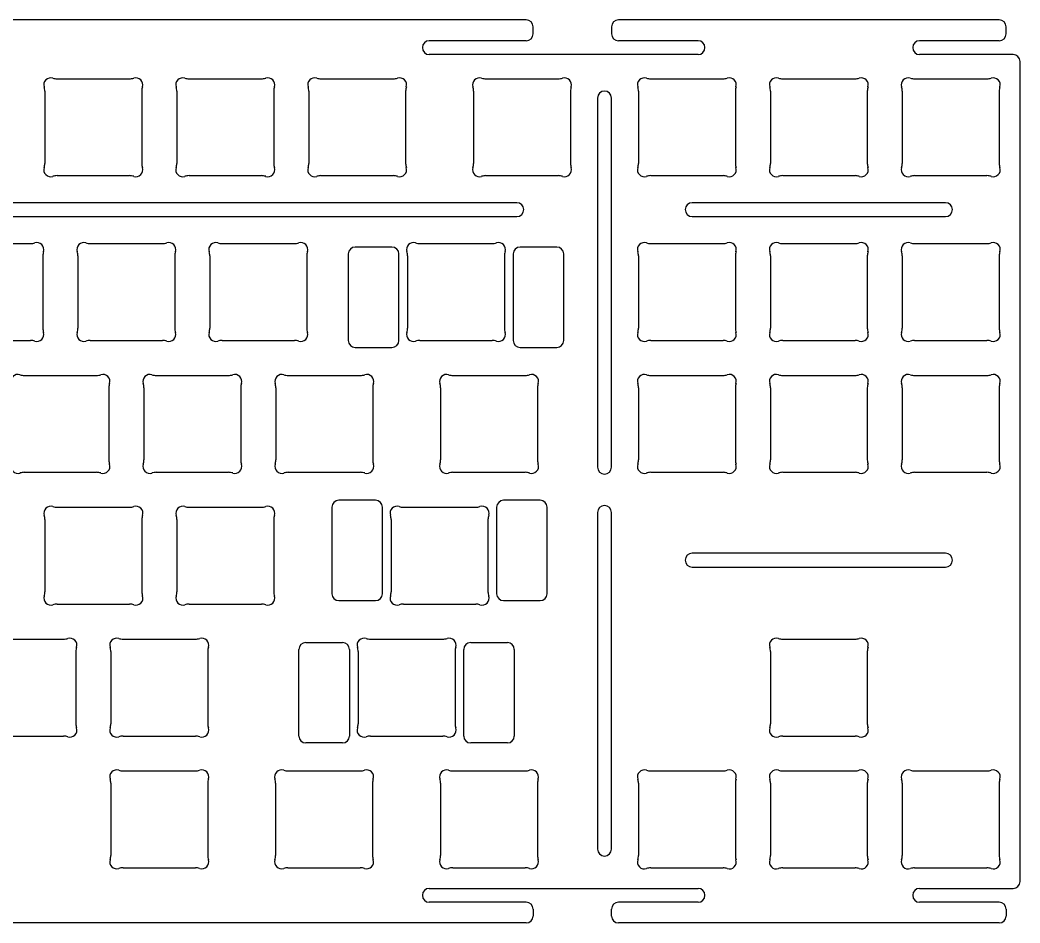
# Model space of a CAD drawing. Header units: millimetres. Extents: x 961 to 1309, y -100 to 78.
# Drawn here: x 1165.1 to 1309.5, y -99.8 to 30.7 of the extents above; entities that cross this region are included whole.
import ezdxf

# ---------------------------------------------------------------- set-up
doc = ezdxf.new("R2010")
doc.units = ezdxf.units.MM
doc.header["$LTSCALE"] = 23.1
doc.layers.get('0').update_dxf_attribs({"linetype": 'CONTINUOUS'})
doc.layers.add('SUIT-00-06_PBL1', color=7, linetype='CONTINUOUS')

msp = doc.modelspace()

# ---------------------------------------------------------------- linework, layer by layer
for p, q in [((1170.44, 22.16), (1180.89, 22.16)), ((1189.5, 22.16), (1199.95, 22.16)), ((1208.55, 22.16), (1219, 22.16)), ((1232.37, 22.16), (1242.81, 22.16)), ((1256.17, 22.16), (1266.61, 22.16)), ((1275.23, 22.16), (1285.67, 22.16)), ((1294.28, 22.16), (1304.72, 22.16)), ((1168.67, 20.38), (1168.67, 9.94)), ((1182.67, 20.38), (1182.67, 9.94)), ((1187.73, 20.38), (1187.73, 9.94)), ((1201.73, 20.38), (1201.73, 9.94)), ((1206.78, 20.38), (1206.78, 9.94)), ((1220.78, 20.38), (1220.78, 9.94)), ((1230.59, 20.38), (1230.59, 9.94)), ((1244.59, 20.38), (1244.59, 9.94)), ((1254.39, 20.38), (1254.39, 9.94)), ((1268.39, 20.38), (1268.39, 9.94)), ((1273.45, 20.38), (1273.45, 9.94)), ((1287.45, 20.38), (1287.45, 9.94)), ((1292.5, 20.38), (1292.5, 9.94)), ((1306.5, 20.38), (1306.5, 9.94)), ((1170.44, 8.16), (1180.89, 8.16)), ((1189.5, 8.16), (1199.95, 8.16)), ((1208.55, 8.16), (1219, 8.16)), ((1232.37, 8.16), (1242.81, 8.16)), ((1256.17, 8.16), (1266.61, 8.16)), ((1275.23, 8.16), (1285.67, 8.16)), ((1294.28, 8.16), (1304.72, 8.16)), ((1156.17, -1.66), (1166.61, -1.66)), ((1175.22, -1.66), (1185.66, -1.66)), ((1194.28, -1.66), (1204.72, -1.66)), ((1222.83, -1.66), (1233.27, -1.66)), ((1256.17, -1.66), (1266.61, -1.66)), ((1275.23, -1.66), (1285.67, -1.66)), ((1294.28, -1.66), (1304.72, -1.66)), ((1168.39, -3.44), (1168.39, -13.88)), ((1173.44, -3.44), (1173.44, -13.88)), ((1187.44, -3.44), (1187.44, -13.88)), ((1192.5, -3.44), (1192.5, -13.88)), ((1206.5, -3.44), (1206.5, -13.88)), ((1221.05, -3.44), (1221.05, -13.88)), ((1235.05, -3.44), (1235.05, -13.88)), ((1254.39, -3.44), (1254.39, -13.88)), ((1268.39, -3.44), (1268.39, -13.88)), ((1273.45, -3.44), (1273.45, -13.88)), ((1287.45, -3.44), (1287.45, -13.88)), ((1292.5, -3.44), (1292.5, -13.88)), ((1306.5, -3.44), (1306.5, -13.88)), ((1156.17, -15.66), (1166.61, -15.66)), ((1175.22, -15.66), (1185.66, -15.66)), ((1194.28, -15.66), (1204.72, -15.66)), ((1222.83, -15.66), (1233.27, -15.66)), ((1256.17, -15.66), (1266.61, -15.66)), ((1275.23, -15.66), (1285.67, -15.66)), ((1294.28, -15.66), (1304.72, -15.66)), ((1165.7, -20.71), (1176.14, -20.71)), ((1184.75, -20.71), (1195.19, -20.71)), ((1203.81, -20.71), (1214.25, -20.71)), ((1227.6, -20.71), (1238.05, -20.71)), ((1256.17, -20.71), (1266.61, -20.71)), ((1275.23, -20.71), (1285.67, -20.71)), ((1294.28, -20.71), (1304.72, -20.71)), ((1177.92, -22.49), (1177.92, -32.93)), ((1182.97, -22.49), (1182.97, -32.93)), ((1196.97, -22.49), (1196.97, -32.93)), ((1202.03, -22.49), (1202.03, -32.93)), ((1216.03, -22.49), (1216.03, -32.93)), ((1225.83, -22.49), (1225.83, -32.93)), ((1239.83, -22.49), (1239.83, -32.93)), ((1254.39, -22.49), (1254.39, -32.93)), ((1268.39, -22.49), (1268.39, -32.93)), ((1273.45, -22.49), (1273.45, -32.93)), ((1287.45, -22.49), (1287.45, -32.93)), ((1292.5, -22.49), (1292.5, -32.93)), ((1306.5, -22.49), (1306.5, -32.93)), ((1165.7, -34.71), (1176.14, -34.71)), ((1184.75, -34.71), (1195.19, -34.71)), ((1203.81, -34.71), (1214.25, -34.71)), ((1227.6, -34.71), (1238.05, -34.71)), ((1256.17, -34.71), (1266.61, -34.71)), ((1275.23, -34.71), (1285.67, -34.71)), ((1294.28, -34.71), (1304.72, -34.71)), ((1170.46, -39.76), (1180.91, -39.76)), ((1189.51, -39.76), (1199.96, -39.76)), ((1220.45, -39.76), (1230.89, -39.76)), ((1168.69, -41.54), (1168.69, -51.98)), ((1182.69, -41.54), (1182.69, -51.98)), ((1187.74, -41.54), (1187.74, -51.98)), ((1201.74, -41.54), (1201.74, -51.98)), ((1218.67, -41.54), (1218.67, -51.98)), ((1232.67, -41.54), (1232.67, -51.98)), ((1170.46, -53.76), (1180.91, -53.76)), ((1189.51, -53.76), (1199.96, -53.76)), ((1220.45, -53.76), (1230.89, -53.76)), ((1160.93, -58.82), (1171.37, -58.82)), ((1179.98, -58.82), (1190.42, -58.82)), ((1215.7, -58.82), (1226.14, -58.82)), ((1275.23, -58.82), (1285.67, -58.82)), ((1173.15, -60.6), (1173.15, -71.04)), ((1178.2, -60.6), (1178.2, -71.04)), ((1192.2, -60.6), (1192.2, -71.04)), ((1213.92, -60.6), (1213.92, -71.04)), ((1227.92, -60.6), (1227.92, -71.04)), ((1273.45, -60.6), (1273.45, -71.04)), ((1287.45, -60.6), (1287.45, -71.04)), ((1160.93, -72.82), (1171.37, -72.82)), ((1179.98, -72.82), (1190.42, -72.82)), ((1215.7, -72.82), (1226.14, -72.82)), ((1275.23, -72.82), (1285.67, -72.82)), ((1179.97, -77.86), (1190.41, -77.86)), ((1203.78, -77.86), (1214.22, -77.86)), ((1227.59, -77.86), (1238.04, -77.86)), ((1256.17, -77.87), (1266.61, -77.87)), ((1275.23, -77.87), (1285.67, -77.87)), ((1294.28, -77.87), (1304.72, -77.87)), ((1178.19, -79.64), (1178.19, -90.08)), ((1192.19, -79.64), (1192.19, -90.08)), ((1202, -79.64), (1202, -90.08)), ((1216, -79.64), (1216, -90.08)), ((1225.82, -79.64), (1225.82, -90.08)), ((1239.82, -79.64), (1239.82, -90.08)), ((1254.39, -79.65), (1254.39, -90.09)), ((1268.39, -79.65), (1268.39, -90.09)), ((1273.45, -79.65), (1273.45, -90.09)), ((1287.45, -79.65), (1287.45, -90.09)), ((1292.5, -79.65), (1292.5, -90.09)), ((1306.5, -79.65), (1306.5, -90.09)), ((1179.97, -91.86), (1190.41, -91.86)), ((1203.78, -91.86), (1214.22, -91.86)), ((1227.59, -91.86), (1238.04, -91.86)), ((1256.17, -91.87), (1266.61, -91.87)), ((1275.23, -91.87), (1285.67, -91.87)), ((1294.28, -91.87), (1304.72, -91.87))]:
    msp.add_line(p, q)
for centre, radius, start, end in [((1224.19, 26.66), 1, 90, 270), ((1263, 26.66), 1, 270, 90), ((1295, 26.66), 1, 90, 270), ((1169.52, 21.3), 1, 72.0237, 197.9763), ((1170.44, 24.16), 2, 252.0237, 270), ((1180.89, 24.16), 2, 270, 287.9763), ((1181.81, 21.3), 1, 342.0237, 107.9763), ((1188.58, 21.3), 1, 72.0237, 197.9763), ((1189.5, 24.16), 2, 252.0237, 270), ((1199.95, 24.16), 2, 270, 287.9763), ((1200.87, 21.3), 1, 342.0237, 107.9763), ((1207.63, 21.3), 1, 72.0237, 197.9763), ((1208.55, 24.16), 2, 252.0237, 270), ((1219, 24.16), 2, 270, 287.9763), ((1219.92, 21.3), 1, 342.0237, 107.9763), ((1231.44, 21.3), 1, 72.0237, 197.9763), ((1232.37, 24.16), 2, 252.0237, 270), ((1242.81, 24.16), 2, 270, 287.9763), ((1243.73, 21.3), 1, 342.0237, 107.9763), ((1255.24, 21.3), 1, 72.0237, 197.9763), ((1256.17, 24.16), 2, 252.0237, 270), ((1266.61, 24.16), 2, 270, 287.9763), ((1267.53, 21.3), 1, 342.0237, 107.9763), ((1274.3, 21.3), 1, 72.0237, 197.9763), ((1275.23, 24.16), 2, 252.0237, 270), ((1285.67, 24.16), 2, 270, 287.9763), ((1286.59, 21.3), 1, 342.0237, 107.9763), ((1293.35, 21.3), 1, 72.0237, 197.9763), ((1294.28, 24.16), 2, 252.0237, 270), ((1304.72, 24.16), 2, 270, 287.9763), ((1305.64, 21.3), 1, 342.0237, 107.9763), ((1166.67, 20.38), 2, 0, 17.9763), ((1184.67, 20.38), 2, 162.0237, 180), ((1185.73, 20.38), 2, 0, 17.9763), ((1203.73, 20.38), 2, 162.0237, 180), ((1204.78, 20.38), 2, 0, 17.9763), ((1222.78, 20.38), 2, 162.0237, 180), ((1228.59, 20.38), 2, 0, 17.9763), ((1246.59, 20.38), 2, 162.0237, 180), ((1249.49, 19.38), 1, 0, 180), ((1252.39, 20.38), 2, 0, 17.9763), ((1270.39, 20.38), 2, 162.0237, 180), ((1271.45, 20.38), 2, 0, 17.9763), ((1289.45, 20.38), 2, 162.0237, 180), ((1290.5, 20.38), 2, 0, 17.9763), ((1308.5, 20.38), 2, 162.0237, 180), ((1169.52, 9.01), 1, 162.0237, 287.9763), ((1166.67, 9.94), 2, 342.0237, 0), ((1181.81, 9.01), 1, 252.0237, 17.9763), ((1184.67, 9.94), 2, 180, 197.9763), ((1188.58, 9.01), 1, 162.0237, 287.9763), ((1185.73, 9.94), 2, 342.0237, 0), ((1200.87, 9.01), 1, 252.0237, 17.9763), ((1203.73, 9.94), 2, 180, 197.9763), ((1207.63, 9.01), 1, 162.0237, 287.9763), ((1204.78, 9.94), 2, 342.0237, 0), ((1219.92, 9.01), 1, 252.0237, 17.9763), ((1222.78, 9.94), 2, 180, 197.9763), ((1231.44, 9.01), 1, 162.0237, 287.9763), ((1228.59, 9.94), 2, 342.0237, 0), ((1243.73, 9.01), 1, 252.0237, 17.9763), ((1246.59, 9.94), 2, 180, 197.9763), ((1255.24, 9.01), 1, 162.0237, 287.9763), ((1252.39, 9.94), 2, 342.0237, 0), ((1267.53, 9.01), 1, 252.0237, 17.9763), ((1270.39, 9.94), 2, 180, 197.9763), ((1274.3, 9.01), 1, 162.0237, 287.9763), ((1271.45, 9.94), 2, 342.0237, 0), ((1286.59, 9.01), 1, 252.0237, 17.9763), ((1289.45, 9.94), 2, 180, 197.9763), ((1293.35, 9.01), 1, 162.0237, 287.9763), ((1290.5, 9.94), 2, 342.0237, 0), ((1305.64, 9.01), 1, 252.0237, 17.9763), ((1308.5, 9.94), 2, 180, 197.9763), ((1170.44, 6.16), 2, 90, 107.9763), ((1180.89, 6.16), 2, 72.0237, 90), ((1189.5, 6.16), 2, 90, 107.9763), ((1199.95, 6.16), 2, 72.0237, 90), ((1208.55, 6.16), 2, 90, 107.9763), ((1219, 6.16), 2, 72.0237, 90), ((1232.37, 6.16), 2, 90, 107.9763), ((1242.81, 6.16), 2, 72.0237, 90), ((1256.17, 6.16), 2, 90, 107.9763), ((1266.61, 6.16), 2, 72.0237, 90), ((1275.23, 6.16), 2, 90, 107.9763), ((1285.67, 6.16), 2, 72.0237, 90), ((1294.28, 6.16), 2, 90, 107.9763), ((1304.72, 6.16), 2, 72.0237, 90), ((1236.84, 3.25), 1, 270, 90), ((1262.15, 3.25), 1, 90, 270), ((1298.75, 3.25), 1, 270, 90), ((1166.61, 0.34), 2, 270, 287.9763), ((1167.53, -2.52), 1, 342.0237, 107.9763), ((1170.39, -3.44), 2, 162.0237, 180), ((1174.29, -2.52), 1, 72.0237, 197.9763), ((1171.44, -3.44), 2, 0, 17.9763), ((1175.22, 0.34), 2, 252.0237, 270), ((1185.66, 0.34), 2, 270, 287.9763), ((1186.58, -2.52), 1, 342.0237, 107.9763), ((1189.44, -3.44), 2, 162.0237, 180), ((1193.35, -2.52), 1, 72.0237, 197.9763), ((1190.5, -3.44), 2, 0, 17.9763), ((1194.28, 0.34), 2, 252.0237, 270), ((1204.72, 0.34), 2, 270, 287.9763), ((1205.64, -2.52), 1, 342.0237, 107.9763), ((1208.5, -3.44), 2, 162.0237, 180), ((1221.91, -2.51), 1, 72.0237, 197.9763), ((1219.05, -3.44), 2, 0, 17.9763), ((1222.83, 0.34), 2, 252.0237, 270), ((1233.27, 0.34), 2, 270, 287.9763), ((1234.2, -2.51), 1, 342.0237, 107.9763), ((1237.05, -3.44), 2, 162.0237, 180), ((1255.24, -2.52), 1, 72.0237, 197.9763), ((1252.39, -3.44), 2, 0, 17.9763), ((1256.17, 0.34), 2, 252.0237, 270), ((1266.61, 0.34), 2, 270, 287.9763), ((1267.53, -2.52), 1, 342.0237, 107.9763), ((1270.39, -3.44), 2, 162.0237, 180), ((1274.3, -2.52), 1, 72.0237, 197.9763), ((1271.45, -3.44), 2, 0, 17.9763), ((1275.23, 0.34), 2, 252.0237, 270), ((1285.67, 0.34), 2, 270, 287.9763), ((1286.59, -2.52), 1, 342.0237, 107.9763), ((1289.45, -3.44), 2, 162.0237, 180), ((1293.35, -2.52), 1, 72.0237, 197.9763), ((1290.5, -3.44), 2, 0, 17.9763), ((1294.28, 0.34), 2, 252.0237, 270), ((1304.72, 0.34), 2, 270, 287.9763), ((1305.64, -2.52), 1, 342.0237, 107.9763), ((1308.5, -3.44), 2, 162.0237, 180), ((1170.39, -13.88), 2, 180, 197.9763), ((1171.44, -13.88), 2, 342.0237, 0), ((1189.44, -13.88), 2, 180, 197.9763), ((1190.5, -13.88), 2, 342.0237, 0), ((1208.5, -13.88), 2, 180, 197.9763), ((1219.05, -13.88), 2, 342.0237, 0), ((1237.05, -13.88), 2, 180, 197.9763), ((1252.39, -13.88), 2, 342.0237, 0), ((1270.39, -13.88), 2, 180, 197.9763), ((1271.45, -13.88), 2, 342.0237, 0), ((1289.45, -13.88), 2, 180, 197.9763), ((1290.5, -13.88), 2, 342.0237, 0), ((1308.5, -13.88), 2, 180, 197.9763), ((1166.61, -17.66), 2, 72.0237, 90), ((1167.53, -14.81), 1, 252.0237, 17.9763), ((1174.29, -14.81), 1, 162.0237, 287.9763), ((1175.22, -17.66), 2, 90, 107.9763), ((1185.66, -17.66), 2, 72.0237, 90), ((1186.58, -14.81), 1, 252.0237, 17.9763), ((1193.35, -14.81), 1, 162.0237, 287.9763), ((1194.28, -17.66), 2, 90, 107.9763), ((1204.72, -17.66), 2, 72.0237, 90), ((1205.64, -14.81), 1, 252.0237, 17.9763), ((1221.91, -14.8), 1, 162.0237, 287.9763), ((1222.83, -17.66), 2, 90, 107.9763), ((1233.27, -17.66), 2, 72.0237, 90), ((1234.2, -14.8), 1, 252.0237, 17.9763), ((1255.24, -14.81), 1, 162.0237, 287.9763), ((1256.17, -17.66), 2, 90, 107.9763), ((1266.61, -17.66), 2, 72.0237, 90), ((1267.53, -14.81), 1, 252.0237, 17.9763), ((1274.3, -14.81), 1, 162.0237, 287.9763), ((1275.23, -17.66), 2, 90, 107.9763), ((1285.67, -17.66), 2, 72.0237, 90), ((1286.59, -14.81), 1, 252.0237, 17.9763), ((1293.35, -14.81), 1, 162.0237, 287.9763), ((1294.28, -17.66), 2, 90, 107.9763), ((1304.72, -17.66), 2, 72.0237, 90), ((1305.64, -14.81), 1, 252.0237, 17.9763), ((1164.78, -21.57), 1, 72.0237, 197.9763), ((1165.7, -18.71), 2, 252.0237, 270), ((1176.14, -18.71), 2, 270, 287.9763), ((1177.07, -21.57), 1, 342.0237, 107.9763), ((1183.83, -21.57), 1, 72.0237, 197.9763), ((1184.75, -18.71), 2, 252.0237, 270), ((1195.19, -18.71), 2, 270, 287.9763), ((1196.12, -21.57), 1, 342.0237, 107.9763), ((1202.89, -21.57), 1, 72.0237, 197.9763), ((1203.81, -18.71), 2, 252.0237, 270), ((1214.25, -18.71), 2, 270, 287.9763), ((1215.18, -21.57), 1, 342.0237, 107.9763), ((1226.68, -21.57), 1, 72.0237, 197.9763), ((1227.6, -18.71), 2, 252.0237, 270), ((1238.05, -18.71), 2, 270, 287.9763), ((1238.97, -21.57), 1, 342.0237, 107.9763), ((1255.24, -21.57), 1, 72.0237, 197.9763), ((1256.17, -18.71), 2, 252.0237, 270), ((1266.61, -18.71), 2, 270, 287.9763), ((1267.53, -21.57), 1, 342.0237, 107.9763), ((1274.3, -21.57), 1, 72.0237, 197.9763), ((1275.23, -18.71), 2, 252.0237, 270), ((1285.67, -18.71), 2, 270, 287.9763), ((1286.59, -21.57), 1, 342.0237, 107.9763), ((1293.35, -21.57), 1, 72.0237, 197.9763), ((1294.28, -18.71), 2, 252.0237, 270), ((1304.72, -18.71), 2, 270, 287.9763), ((1305.64, -21.57), 1, 342.0237, 107.9763), ((1179.92, -22.49), 2, 162.0237, 180), ((1180.97, -22.49), 2, 0, 17.9763), ((1198.97, -22.49), 2, 162.0237, 180), ((1200.03, -22.49), 2, 0, 17.9763), ((1218.03, -22.49), 2, 162.0237, 180), ((1223.83, -22.49), 2, 0, 17.9763), ((1241.83, -22.49), 2, 162.0237, 180), ((1252.39, -22.49), 2, 0, 17.9763), ((1270.39, -22.49), 2, 162.0237, 180), ((1271.45, -22.49), 2, 0, 17.9763), ((1289.45, -22.49), 2, 162.0237, 180), ((1290.5, -22.49), 2, 0, 17.9763), ((1308.5, -22.49), 2, 162.0237, 180), ((1179.92, -32.93), 2, 180, 197.9763), ((1180.97, -32.93), 2, 342.0237, 0), ((1198.97, -32.93), 2, 180, 197.9763), ((1200.03, -32.93), 2, 342.0237, 0), ((1218.03, -32.93), 2, 180, 197.9763), ((1223.83, -32.93), 2, 342.0237, 0), ((1241.83, -32.93), 2, 180, 197.9763), ((1252.39, -32.93), 2, 342.0237, 0), ((1270.39, -32.93), 2, 180, 197.9763), ((1271.45, -32.93), 2, 342.0237, 0), ((1289.45, -32.93), 2, 180, 197.9763), ((1290.5, -32.93), 2, 342.0237, 0), ((1308.5, -32.93), 2, 180, 197.9763), ((1164.78, -33.86), 1, 162.0237, 287.9763), ((1177.07, -33.86), 1, 252.0237, 17.9763), ((1183.83, -33.86), 1, 162.0237, 287.9763), ((1196.12, -33.86), 1, 252.0237, 17.9763), ((1202.89, -33.86), 1, 162.0237, 287.9763), ((1215.18, -33.86), 1, 252.0237, 17.9763), ((1226.68, -33.86), 1, 162.0237, 287.9763), ((1238.97, -33.86), 1, 252.0237, 17.9763), ((1249.49, -33.96), 1, 180, 0), ((1255.24, -33.86), 1, 162.0237, 287.9763), ((1267.53, -33.86), 1, 252.0237, 17.9763), ((1274.3, -33.86), 1, 162.0237, 287.9763), ((1286.59, -33.86), 1, 252.0237, 17.9763), ((1293.35, -33.86), 1, 162.0237, 287.9763), ((1305.64, -33.86), 1, 252.0237, 17.9763), ((1165.7, -36.71), 2, 90, 107.9763), ((1176.14, -36.71), 2, 72.0237, 90), ((1184.75, -36.71), 2, 90, 107.9763), ((1195.19, -36.71), 2, 72.0237, 90), ((1203.81, -36.71), 2, 90, 107.9763), ((1214.25, -36.71), 2, 72.0237, 90), ((1227.6, -36.71), 2, 90, 107.9763), ((1238.05, -36.71), 2, 72.0237, 90), ((1256.17, -36.71), 2, 90, 107.9763), ((1266.61, -36.71), 2, 72.0237, 90), ((1275.23, -36.71), 2, 90, 107.9763), ((1285.67, -36.71), 2, 72.0237, 90), ((1294.28, -36.71), 2, 90, 107.9763), ((1304.72, -36.71), 2, 72.0237, 90), ((1169.54, -40.62), 1, 72.0237, 197.9763), ((1170.46, -37.76), 2, 252.0237, 270), ((1180.91, -37.76), 2, 270, 287.9763), ((1181.83, -40.62), 1, 342.0237, 107.9763), ((1188.59, -40.62), 1, 72.0237, 197.9763), ((1189.51, -37.76), 2, 252.0237, 270), ((1199.96, -37.76), 2, 270, 287.9763), ((1200.88, -40.62), 1, 342.0237, 107.9763), ((1219.53, -40.61), 1, 72.0237, 197.9763), ((1220.45, -37.76), 2, 252.0237, 270), ((1230.89, -37.76), 2, 270, 287.9763), ((1231.82, -40.61), 1, 342.0237, 107.9763), ((1249.49, -40.51), 1, 0, 180), ((1166.69, -41.54), 2, 0, 17.9763), ((1184.69, -41.54), 2, 162.0237, 180), ((1185.74, -41.54), 2, 0, 17.9763), ((1203.74, -41.54), 2, 162.0237, 180), ((1216.67, -41.54), 2, 0, 17.9763), ((1234.67, -41.54), 2, 162.0237, 180), ((1262.15, -47.4), 1, 90, 270), ((1298.75, -47.4), 1, 270, 90), ((1166.69, -51.98), 2, 342.0237, 0), ((1184.69, -51.98), 2, 180, 197.9763), ((1185.74, -51.98), 2, 342.0237, 0), ((1203.74, -51.98), 2, 180, 197.9763), ((1216.67, -51.98), 2, 342.0237, 0), ((1234.67, -51.98), 2, 180, 197.9763), ((1169.54, -52.91), 1, 162.0237, 287.9763), ((1181.83, -52.91), 1, 252.0237, 17.9763), ((1188.59, -52.91), 1, 162.0237, 287.9763), ((1200.88, -52.91), 1, 252.0237, 17.9763), ((1219.53, -52.9), 1, 162.0237, 287.9763), ((1231.82, -52.9), 1, 252.0237, 17.9763), ((1170.46, -55.76), 2, 90, 107.9763), ((1180.91, -55.76), 2, 72.0237, 90), ((1189.51, -55.76), 2, 90, 107.9763), ((1199.96, -55.76), 2, 72.0237, 90), ((1220.45, -55.76), 2, 90, 107.9763), ((1230.89, -55.76), 2, 72.0237, 90), ((1171.37, -56.82), 2, 270, 287.9763), ((1172.3, -59.68), 1, 342.0237, 107.9763), ((1179.05, -59.68), 1, 72.0237, 197.9763), ((1179.98, -56.82), 2, 252.0237, 270), ((1190.42, -56.82), 2, 270, 287.9763), ((1191.35, -59.68), 1, 342.0237, 107.9763), ((1214.77, -59.68), 1, 72.0237, 197.9763), ((1215.7, -56.82), 2, 252.0237, 270), ((1226.14, -56.82), 2, 270, 287.9763), ((1227.07, -59.68), 1, 342.0237, 107.9763), ((1274.3, -59.68), 1, 72.0237, 197.9763), ((1275.23, -56.82), 2, 252.0237, 270), ((1285.67, -56.82), 2, 270, 287.9763), ((1286.59, -59.68), 1, 342.0237, 107.9763), ((1175.15, -60.6), 2, 162.0237, 180), ((1176.2, -60.6), 2, 0, 17.9763), ((1194.2, -60.6), 2, 162.0237, 180), ((1211.92, -60.6), 2, 0, 17.9763), ((1229.92, -60.6), 2, 162.0237, 180), ((1271.45, -60.6), 2, 0, 17.9763), ((1289.45, -60.6), 2, 162.0237, 180), ((1172.3, -71.97), 1, 252.0237, 17.9763), ((1175.15, -71.04), 2, 180, 197.9763), ((1179.05, -71.97), 1, 162.0237, 287.9763), ((1176.2, -71.04), 2, 342.0237, 0), ((1191.35, -71.97), 1, 252.0237, 17.9763), ((1194.2, -71.04), 2, 180, 197.9763), ((1214.77, -71.97), 1, 162.0237, 287.9763), ((1211.92, -71.04), 2, 342.0237, 0), ((1227.07, -71.97), 1, 252.0237, 17.9763), ((1229.92, -71.04), 2, 180, 197.9763), ((1274.3, -71.97), 1, 162.0237, 287.9763), ((1271.45, -71.04), 2, 342.0237, 0), ((1286.59, -71.97), 1, 252.0237, 17.9763), ((1289.45, -71.04), 2, 180, 197.9763), ((1171.37, -74.82), 2, 72.0237, 90), ((1179.98, -74.82), 2, 90, 107.9763), ((1190.42, -74.82), 2, 72.0237, 90), ((1215.7, -74.82), 2, 90, 107.9763), ((1226.14, -74.82), 2, 72.0237, 90), ((1275.23, -74.82), 2, 90, 107.9763), ((1285.67, -74.82), 2, 72.0237, 90), ((1179.04, -78.71), 1, 72.0237, 197.9763), ((1179.97, -75.86), 2, 252.0237, 270), ((1190.41, -75.86), 2, 270, 287.9763), ((1191.34, -78.71), 1, 342.0237, 107.9763), ((1202.86, -78.71), 1, 72.0237, 197.9763), ((1203.78, -75.86), 2, 252.0237, 270), ((1214.22, -75.86), 2, 270, 287.9763), ((1215.15, -78.71), 1, 342.0237, 107.9763), ((1226.67, -78.71), 1, 72.0237, 197.9763), ((1227.59, -75.86), 2, 252.0237, 270), ((1238.04, -75.86), 2, 270, 287.9763), ((1238.96, -78.71), 1, 342.0237, 107.9763), ((1255.24, -78.73), 1, 72.0237, 197.9763), ((1256.17, -75.87), 2, 252.0237, 270), ((1266.61, -75.87), 2, 270, 287.9763), ((1267.53, -78.73), 1, 342.0237, 107.9763), ((1274.3, -78.73), 1, 72.0237, 197.9763), ((1275.23, -75.87), 2, 252.0237, 270), ((1285.67, -75.87), 2, 270, 287.9763), ((1286.59, -78.73), 1, 342.0237, 107.9763), ((1293.35, -78.73), 1, 72.0237, 197.9763), ((1294.28, -75.87), 2, 252.0237, 270), ((1304.72, -75.87), 2, 270, 287.9763), ((1305.64, -78.73), 1, 342.0237, 107.9763), ((1176.19, -79.64), 2, 0, 17.9763), ((1194.19, -79.64), 2, 162.0237, 180), ((1200, -79.64), 2, 0, 17.9763), ((1218, -79.64), 2, 162.0237, 180), ((1223.82, -79.64), 2, 0, 17.9763), ((1241.82, -79.64), 2, 162.0237, 180), ((1252.39, -79.65), 2, 0, 17.9763), ((1270.39, -79.65), 2, 162.0237, 180), ((1271.45, -79.65), 2, 0, 17.9763), ((1289.45, -79.65), 2, 162.0237, 180), ((1290.5, -79.65), 2, 0, 17.9763), ((1308.5, -79.65), 2, 162.0237, 180), ((1249.49, -89.16), 1, 180, 0), ((1179.04, -91), 1, 162.0237, 287.9763), ((1176.19, -90.08), 2, 342.0237, 0), ((1191.34, -91), 1, 252.0237, 17.9763), ((1194.19, -90.08), 2, 180, 197.9763), ((1202.86, -91), 1, 162.0237, 287.9763), ((1200, -90.08), 2, 342.0237, 0), ((1215.15, -91), 1, 252.0237, 17.9763), ((1218, -90.08), 2, 180, 197.9763), ((1226.67, -91), 1, 162.0237, 287.9763), ((1223.82, -90.08), 2, 342.0237, 0), ((1238.96, -91), 1, 252.0237, 17.9763), ((1241.82, -90.08), 2, 180, 197.9763), ((1255.24, -91.02), 1, 162.0237, 287.9763), ((1252.39, -90.09), 2, 342.0237, 0), ((1267.53, -91.02), 1, 252.0237, 17.9763), ((1270.39, -90.09), 2, 180, 197.9763), ((1274.3, -91.02), 1, 162.0237, 287.9763), ((1271.45, -90.09), 2, 342.0237, 0), ((1286.59, -91.02), 1, 252.0237, 17.9763), ((1289.45, -90.09), 2, 180, 197.9763), ((1293.35, -91.02), 1, 162.0237, 287.9763), ((1290.5, -90.09), 2, 342.0237, 0), ((1305.64, -91.02), 1, 252.0237, 17.9763), ((1308.5, -90.09), 2, 180, 197.9763), ((1179.97, -93.86), 2, 90, 107.9763), ((1190.41, -93.86), 2, 72.0237, 90), ((1203.78, -93.86), 2, 90, 107.9763), ((1214.22, -93.86), 2, 72.0237, 90), ((1227.59, -93.86), 2, 90, 107.9763), ((1238.04, -93.86), 2, 72.0237, 90), ((1256.17, -93.87), 2, 90, 107.9763), ((1266.61, -93.87), 2, 72.0237, 90), ((1275.23, -93.87), 2, 90, 107.9763), ((1285.67, -93.87), 2, 72.0237, 90), ((1294.28, -93.87), 2, 90, 107.9763), ((1304.72, -93.87), 2, 72.0237, 90), ((1224.19, -95.84), 1, 90, 270), ((1263, -95.84), 1, 270, 90), ((1295, -95.84), 1, 90, 270)]:
    msp.add_arc(centre, radius, start, end)
at = {"layer": 'SUIT-00-06_PBL1', "color": 7, "linetype": 'Continuous'}
for p, q in [((1238.19, 30.66), (1142.19, 30.66)), ((1306.5, 30.66), (1251.5, 30.66)), ((1239.19, 28.66), (1239.19, 29.66)), ((1250.5, 29.66), (1250.5, 28.66)), ((1307.5, 28.66), (1307.5, 29.66)), ((1238.19, 27.66), (1224.19, 27.66)), ((1263, 27.66), (1251.5, 27.66)), ((1306.5, 27.66), (1295, 27.66)), ((1263, 25.66), (1224.19, 25.66)), ((1308.5, 25.66), (1295, 25.66)), ((1309.5, -93.84), (1309.5, 24.66)), ((1248.49, 19.38), (1248.49, -33.96)), ((1250.49, -33.96), (1250.49, 19.38)), ((1236.84, 4.25), (1150.25, 4.25)), ((1298.75, 4.25), (1262.15, 4.25)), ((1150.25, 2.25), (1236.84, 2.25)), ((1262.15, 2.25), (1298.75, 2.25)), ((1218.8, -2.16), (1213.5, -2.16)), ((1242.6, -2.16), (1237.3, -2.16)), ((1212.5, -3.16), (1212.5, -15.66)), ((1219.8, -15.66), (1219.8, -3.16)), ((1236.3, -3.16), (1236.3, -15.66)), ((1243.6, -15.66), (1243.6, -3.16)), ((1213.5, -16.66), (1218.8, -16.66)), ((1237.3, -16.66), (1242.6, -16.66)), ((1216.42, -38.76), (1211.12, -38.76)), ((1240.22, -38.76), (1234.92, -38.76)), ((1210.12, -39.76), (1210.12, -52.26)), ((1217.42, -52.26), (1217.42, -39.76)), ((1233.92, -39.76), (1233.92, -52.26)), ((1241.22, -52.26), (1241.22, -39.76)), ((1248.49, -40.51), (1248.49, -89.16)), ((1250.49, -89.16), (1250.49, -40.51)), ((1298.75, -46.4), (1262.15, -46.4)), ((1262.15, -48.4), (1298.75, -48.4)), ((1211.12, -53.26), (1216.42, -53.26)), ((1234.92, -53.26), (1240.22, -53.26)), ((1205.37, -72.82), (1205.37, -60.32)), ((1206.37, -59.32), (1211.67, -59.32)), ((1212.67, -60.32), (1212.67, -72.82)), ((1229.17, -72.82), (1229.17, -60.32)), ((1230.17, -59.32), (1235.47, -59.32)), ((1236.47, -60.32), (1236.47, -72.82)), ((1211.67, -73.82), (1206.37, -73.82)), ((1235.47, -73.82), (1230.17, -73.82)), ((1224.19, -94.84), (1263, -94.84)), ((1295, -94.84), (1308.5, -94.84)), ((1238.19, -96.84), (1224.19, -96.84)), ((1239.19, -97.84), (1239.19, -98.84)), ((1250.5, -98.84), (1250.5, -97.84)), ((1263, -96.84), (1251.5, -96.84)), ((1306.5, -96.84), (1295, -96.84)), ((1307.5, -97.84), (1307.5, -98.84)), ((1238.19, -99.84), (1142.19, -99.84)), ((1306.5, -99.84), (1251.5, -99.84))]:
    msp.add_line(p, q, dxfattribs=at)
for centre, start, end in [((1238.19, 29.66), 0, 90), ((1251.5, 29.66), 90, 180), ((1306.5, 29.66), 0, 90), ((1238.19, 28.66), 270, 0), ((1251.5, 28.66), 180, 270), ((1306.5, 28.66), 270, 0), ((1308.5, 24.66), 0, 90), ((1213.5, -3.16), 90, 180), ((1218.8, -3.16), 0, 90), ((1237.3, -3.16), 90, 180), ((1242.6, -3.16), 0, 90), ((1213.5, -15.66), 180, 270), ((1218.8, -15.66), 270, 0), ((1237.3, -15.66), 180, 270), ((1242.6, -15.66), 270, 0), ((1211.12, -39.76), 90, 180), ((1216.42, -39.76), 0, 90), ((1234.92, -39.76), 90, 180), ((1240.22, -39.76), 0, 90), ((1211.12, -52.26), 180, 270), ((1216.42, -52.26), 270, 0), ((1234.92, -52.26), 180, 270), ((1240.22, -52.26), 270, 0), ((1206.37, -60.32), 90, 180), ((1211.67, -60.32), 0, 90), ((1230.17, -60.32), 90, 180), ((1235.47, -60.32), 0, 90), ((1206.37, -72.82), 180, 270), ((1211.67, -72.82), 270, 0), ((1230.17, -72.82), 180, 270), ((1235.47, -72.82), 270, 0), ((1308.5, -93.84), 270, 0), ((1238.19, -97.84), 0, 90), ((1251.5, -97.84), 90, 180), ((1306.5, -97.84), 0, 90), ((1238.19, -98.84), 270, 0), ((1251.5, -98.84), 180, 270), ((1306.5, -98.84), 270, 0)]:
    msp.add_arc(centre, 1, start, end, dxfattribs=at)

doc.saveas('drawing.dxf')
